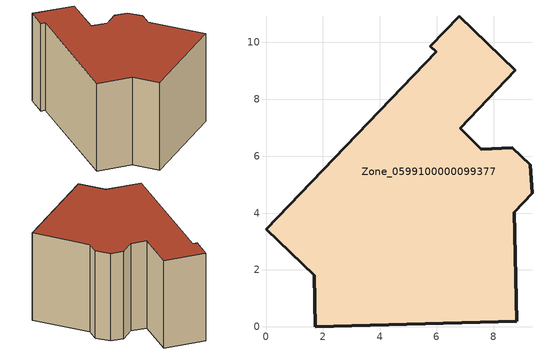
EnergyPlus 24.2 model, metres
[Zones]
Zone_0599100000099377
 floor ground (C_G): 5.98,9.67 5.78,9.86 6.79,10.92 8.77,9.02 6.82,6.98 7.57,6.25 8.66,6.29 9.29,5.69 9.35,4.7 8.73,4.03 8.82,0.2 1.73,0 1.69,1.81 0,3.42 z0
 wall outside (C_F): 7.57,6.25 6.82,6.98 8.77,9.02 6.79,10.92 5.78,9.86 5.98,9.67 0,3.42 1.69,1.81 1.73,0 8.82,0.2 8.73,4.03 9.35,4.7 9.29,5.69 8.66,6.29 7.57,6.25 z0:5.98
 roof outside (C_R): 5.98,9.67 0,3.42 1.69,1.81 1.73,0 8.82,0.2 8.73,4.03 9.35,4.7 9.29,5.69 8.66,6.29 7.57,6.25 6.82,6.98 8.77,9.02 6.79,10.92 5.78,9.86 z5.98
[BUILDING]
Pand.0599100000099377: North Axis=0; Terrain=City; Loads Convergence Tolerance Value=0.04; Temperature Convergence Tolerance Value=0.4; Solar Distribution=FullExterior; Maximum Number of Warmup Days=25; Minimum Number of Warmup Days=1
[Site:Location]
Rotterdam.The.Hague.AP_ZH_NLD Design_Conditions: Latitude=51.96; Longitude=4.45; Time Zone=1; Elevation=-4.5
[SITE:GROUNDTEMPERATURE:BUILDINGSURFACE]
18, 18, 18, 18, 18, 18, 18, 18, 18, 18, 18, 18
[MATERIAL] Thermal Absorptance=0.9; Solar Absorptance=0.7; Visible Absorptance=0.7
Name | Roughness | Thickness | Conductivity | Density | Specific Heat
G.TC.1975-1991 | MediumSmooth | 0.15 | 0.288461 | 540 | 1210
F.TC.1975-1991 | Rough | 0.3 | 0.230769 | 1920 | 840
R.TC.1975-1991 | MediumRough | 0.2 | 0.153846 | 1500 | 1000
[CONSTRUCTION]
C_G: G.TC.1975-1991
C_F: F.TC.1975-1991
C_R: R.TC.1975-1991
[ZONE]
Zone_0599100000099377: Type=1; Multiplier=1; Ceiling Height=Autocalculate; Volume=Autocalculate; Floor Area=autocalculate; Part of Total Floor Area=Yes
[ZONEINFILTRATION:DESIGNFLOWRATE]
Infil_Zone_0599100000099377: Zone or ZoneList or Space or SpaceList=Zone_0599100000099377; Schedule=AlwaysOn; Design Flow Rate Calculation Method=Flow/Area; Flow Rate per Floor Area=0.003; Constant Term Coefficient=1; Temperature Term Coefficient=0; Velocity Term Coefficient=0; Velocity Squared Term Coefficient=0
[HVACTEMPLATE:ZONE:IDEALLOADSAIRSYSTEM]
Zone_0599100000099377: Maximum Heating Supply Air Temperature=50; Minimum Cooling Supply Air Temperature=13; Maximum Heating Supply Air Humidity Ratio=0.0156; Minimum Cooling Supply Air Humidity Ratio=0.0077; Heating Limit=NoLimit; Cooling Limit=NoLimit; Dehumidification Control Type=ConstantSensibleHeatRatio; Cooling Sensible Heat Ratio=0.7; Dehumidification Setpoint=60; Humidification Control Type=None; Humidification Setpoint=30; Outdoor Air Method=None; Outdoor Air Flow Rate per Person=0.00944; Outdoor Air Flow Rate per Zone Floor Area=0; Outdoor Air Flow Rate per Zone=0; Demand Controlled Ventilation Type=None; Outdoor Air Economizer Type=NoEconomizer; Heat Recovery Type=None; Sensible Heat Recovery Effectiveness=0.7; Latent Heat Recovery Effectiveness=0.65
[ZONECONTROL:THERMOSTAT]
ThermostatControl_Zone_0599100000099377: Zone or ZoneList=Zone_0599100000099377; Control Type Schedule=DualSetpointControlType; Control 1=Thermostat_Zone_0599100000099377; Temperature Difference Between Cutout And Setpoint=0
[THERMOSTATSETPOINT:DUALSETPOINT]
Thermostat_Zone_0599100000099377: Heating Setpoint Temperature Schedule=HeatingSetpoint_Zone_0599100000099377; Cooling Setpoint Temperature Schedule=CoolingSetpoint_Zone_0599100000099377
[SCHEDULE:COMPACT]
HeatingSetpoint_Zone_0599100000099377: Through: 12/31, For: AllDays, Until: 24:00, 21
CoolingSetpoint_Zone_0599100000099377: Through: 12/31, For: AllDays, Until: 24:00, 24
DualSetpointControlType: Through: 12/31, For: AllDays, Until: 24:00, 4
AlwaysOn: Through: 12/31, For: AllDays, Until: 24:00, 1
